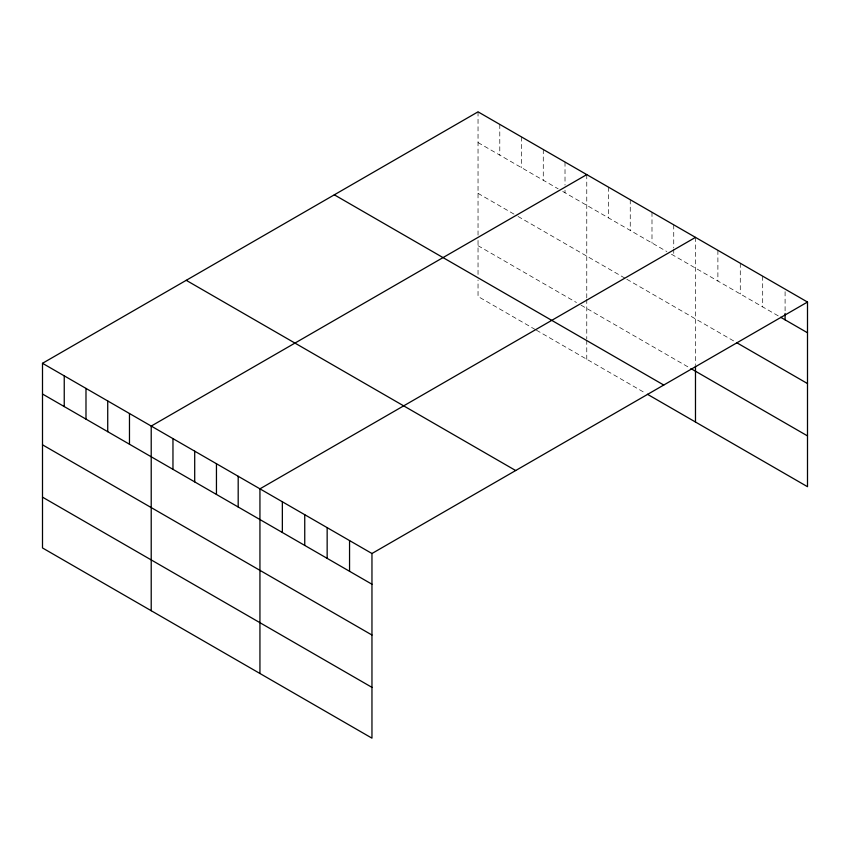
<?xml version="1.0" encoding="UTF-8"?>
<svg xmlns="http://www.w3.org/2000/svg" width="850" height="850" viewBox="0 0 850 850"><rect width="100%" height="100%" fill="white"/><g stroke="black" fill="none" stroke-linecap="round" stroke-linejoin="round"><path stroke-width="0.64" stroke-dasharray="4.25 3.19" d="M478.04 111.839L478.04 235.227M478.04 142.566L558.153 188.817M562.732 191.452L666.878 251.579M671.457 254.224L778.377 315.956M478.04 193.354L516.959 215.826M518.096 216.484L625.674 278.587M626.822 279.257L734.687 341.53M478.04 245.692L576.47 302.515M581.039 305.161L689.764 367.922M535.266 329.524L478.04 296.491L478.04 279.979M536.414 330.183L645.129 392.955M785.092 291.678L785.092 312.152M762.694 276.186L762.694 306.903M740.286 263.245L740.286 293.973M717.889 250.314L717.889 281.031M695.481 237.384L695.481 364.692M673.742 224.825L673.742 247.871M673.742 249.146L673.742 255.542M651.992 212.277L651.992 242.994M630.254 199.718L630.254 230.435M608.504 187.17L608.504 217.887M586.766 174.611L586.766 297.999M586.766 299.306L586.766 338.938M586.766 340.212L586.766 359.252M565.016 162.063L565.016 185.098M565.016 190.219L565.016 192.78M543.278 149.504L543.278 180.221M521.528 136.946L521.528 167.673M499.789 124.397L499.789 155.114M478.04 240.454L478.04 274.901"/><path stroke-width="1.27" d="M42.5 363.301L371.96 553.509L371.96 738.161L42.5 547.952L42.5 363.301L478.04 111.839L807.5 302.047L807.5 486.699L647.424 394.272M586.766 174.611L151.215 426.073L151.215 610.714M695.481 237.384L259.941 488.846L259.941 673.487M371.96 553.509L807.5 302.047M780.619 317.252L807.5 332.775M736.929 342.826L807.5 383.562M690.912 368.592L807.5 435.901M334.316 194.82L663.765 385.039M186.235 280.319L515.684 470.528M42.5 394.017L371.96 584.226M42.5 444.816L371.96 635.024M42.5 497.154L371.96 687.363M785.092 313.438L785.092 319.834M695.481 365.999L695.481 422.025M349.552 540.579L349.552 571.296M327.154 527.648L327.154 558.365M304.746 514.707L304.746 545.424M282.349 501.776L282.349 532.493M238.191 476.287L238.191 507.004M216.452 463.728L216.452 494.456M194.703 451.18L194.703 481.897M172.964 438.621L172.964 469.349M129.476 413.514L129.476 444.231M107.727 400.966L107.727 431.683M85.988 388.408L85.988 419.124M64.239 375.859L64.239 406.576"/></g></svg>
